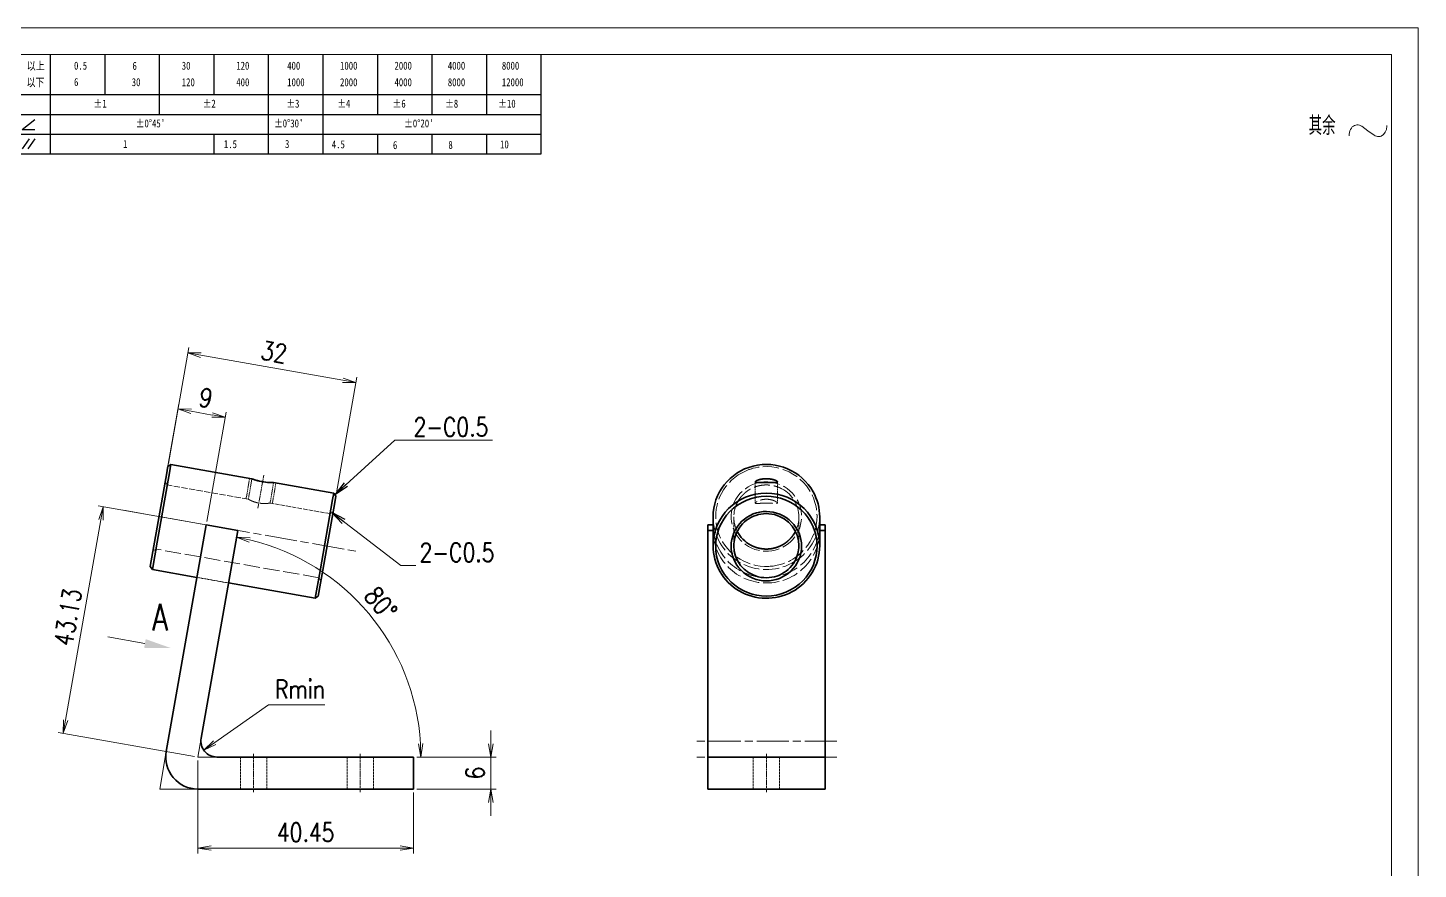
# Model space of a CAD drawing. Header units: inches. Extents: x 269 to 10986, y 1043 to 4337.
# Drawn here: x 9770.8 to 10031.5, y 3636.7 to 3794.4 of the extents above; entities that cross this region are included whole.
import ezdxf
from ezdxf.enums import TextEntityAlignment as Align

# ---------------------------------------------------------------- set-up
doc = ezdxf.new("R2010")
doc.units = ezdxf.units.IN
doc.header["$MEASUREMENT"] = 0
for name, pattern in [('AM_ISO02W050x2', [3.75, 3, -0.75]), ('AM_ISO08W050x2', [9, 6, -0.75, 1.5, -0.75]), ('AM_ISO09W050', [22.5, 12, -1.5, 3, -1.5, 3, -1.5]), ('DOT2', [0.125, 0, -0.125])]:
    doc.linetypes.add(name, pattern=pattern)
for name, color, linetype, lineweight in [('中心线', 2, 'AM_ISO08W050x2', 18), ('双点划线', 6, 'AM_ISO09W050', 18), ('图框', 7, 'Continuous', 18), ('标注线', 3, 'Continuous', 18), ('粗实线', 7, 'Continuous', 35), ('虚线', 1, 'AM_ISO02W050x2', 18)]:
    doc.layers.add(name, color=color, linetype=linetype, lineweight=lineweight)
doc.layers.add('图\\M+19E79\\M+195B6\\M+18E9A', color=7, linetype='Continuous')
doc.layers.add('打印', color=7, linetype='Continuous', lineweight=15, plot=False)
doc.layers.add('打印-禁用', color=7, linetype='Continuous', lineweight=15, plot=False)
doc.styles.add('DIM', font='romans.shx', dxfattribs={"width": 0.8, "bigfont": 'bigfont.shx'})
doc.styles.get("Standard").update_dxf_attribs({"font": 'txt', "bigfont": 'gbcbig.shx'})
doc.styles.add('国标', font='simfang.ttf', dxfattribs={"width": 0.8})
doc.styles.add('机械长仿宋', font='gbenor.shx', dxfattribs={"height": 1, "bigfont": 'gbcbig.shx'})
doc.dimstyles.new('XR 1-1', dxfattribs={"dimtxt": 3.5, "dimasz": 2.5, "dimexe": 1, "dimexo": 0.625, "dimgap": 1.2, "dimtad": 1, "dimtoh": 1, "dimdsep": 46, "dimtxsty": 'DIM', "dimblk": 'OPEN', "dimcen": 0, "dimclrd": 8, "dimclre": 8, "dimclrt": 2, "dimazin": 2, "dimtfac": 0.5, "dimtmove": 0, "dimatfit": 3, "dimldrblk": 'OPEN', "dimfxl": 0, "dimtolj": 2, "dimlwd": 18, "dimlwe": 18, "dimarcsym": 0})
doc.dimstyles.new('XR 1-1$0', dxfattribs={"dimtxt": 3.5, "dimasz": 2.5, "dimexe": 1, "dimexo": 0.625, "dimgap": 1.2, "dimtad": 1, "dimzin": 9, "dimdsep": 46, "dimtxsty": 'DIM', "dimblk": 'OPEN', "dimcen": 0, "dimclrd": 8, "dimclre": 8, "dimclrt": 2, "dimazin": 2, "dimtfac": 0.5, "dimtmove": 0, "dimatfit": 3, "dimldrblk": 'OPEN', "dimfxl": 0, "dimtolj": 2, "dimlwd": 18, "dimlwe": 18, "dimarcsym": 0})
doc.dimstyles.new('XR 1-1$4', dxfattribs={"dimtxt": 3.5, "dimasz": 2.5, "dimexe": 1, "dimexo": 0.625, "dimgap": 1.2, "dimtad": 1, "dimtoh": 1, "dimdsep": 46, "dimtxsty": 'DIM', "dimblk": 'OPEN', "dimcen": 0, "dimclrd": 8, "dimclre": 8, "dimclrt": 2, "dimazin": 2, "dimtfac": 0.5, "dimtofl": 0, "dimtmove": 0, "dimatfit": 3, "dimldrblk": 'OPEN', "dimfxl": 0, "dimtolj": 2, "dimlwd": 18, "dimlwe": 18, "dimarcsym": 0})

# ---------------------------------------------------------------- blocks, each defined once
blk = doc.blocks.new('GZDEH零件A3图框V01版')
at = {"layer": '图\\M+19E79\\M+195B6\\M+18E9A', "color": 9}
for p, q in [((3021.09, -1561.98), (3021.09, -1554.46)), ((3031.31, -1561.98), (3031.31, -1554.46)), ((3041.53, -1561.98), (3041.53, -1554.46)), ((3051.75, -1561.98), (3051.75, -1554.46)), ((3061.98, -1561.98), (3061.98, -1554.46)), ((3072.2, -1561.98), (3072.2, -1554.46)), ((3082.42, -1561.98), (3082.42, -1554.46)), ((3092.64, -1561.98), (3092.64, -1554.46)), ((3102.86, -1561.98), (3102.86, -1554.46)), ((3113.09, -1573.08), (3113.09, -1554.46)), ((2996.09, -1561.98), (3113.09, -1561.98)), ((3021.09, -1573.08), (3021.09, -1561.98)), ((3041.53, -1565.68), (3041.53, -1561.98)), ((3061.98, -1573.08), (3061.98, -1561.98)), ((3072.2, -1573.08), (3072.2, -1561.98)), ((3082.42, -1565.68), (3082.42, -1561.98)), ((3092.64, -1565.68), (3092.64, -1561.98)), ((3102.86, -1565.68), (3102.86, -1561.98)), ((2996.09, -1565.68), (3113.09, -1565.68)), ((3015.75, -1568.51), (3018.15, -1566.66)), ((3015.75, -1568.51), (3018.15, -1568.51)), ((2996.09, -1569.38), (3113.09, -1569.38)), ((3015.81, -1572.12), (3017.15, -1570.26)), ((3016.89, -1572.12), (3018.23, -1570.26)), ((3051.75, -1573.08), (3051.75, -1569.38)), ((3082.42, -1573.08), (3082.42, -1569.48)), ((3092.64, -1573.08), (3092.64, -1569.38)), ((3102.86, -1573.08), (3102.86, -1569.38)), ((2990.09, -1573.08), (3113.09, -1573.08))]:
    blk.add_line(p, q, dxfattribs=at)
at = {"layer": '图框', "linetype": 'Continuous'}
for p, q in [((3272.49, -1554.46), (2882.49, -1554.46)), ((3272.49, -1832.96), (3272.49, -1554.46))]:
    blk.add_line(p, q, dxfattribs=at)
at = {"layer": '打印-禁用', "linetype": 'Continuous'}
for p, q in [((3277.49, -1549.46), (2857.49, -1549.46)), ((3277.49, -1846.46), (3277.49, -1549.46))]:
    blk.add_line(p, q, dxfattribs=at)
at = {"layer": '图\\M+19E79\\M+195B6\\M+18E9A', "color": 9, "style": '国标', "width": 0.8}
for s, p in [('以上', (3016.64, -1557.33)), ('0.5', (3025.49, -1557.3)), ('6', (3036.45, -1557.34)), ('30', (3045.69, -1557.31)), ('120', (3055.91, -1557.31)), ('400', (3065.46, -1557.31)), ('1000', (3075.36, -1557.31)), ('2000', (3085.57, -1557.31)), ('4000', (3095.57, -1557.31)), ('8000', (3105.7, -1557.31)), ('以下', (3016.58, -1560.43)), ('6', (3025.49, -1560.38)), ('30', (3036.31, -1560.39)), ('120', (3045.69, -1560.41)), ('400', (3055.91, -1560.41)), ('1000', (3065.46, -1560.41)), ('2000', (3075.36, -1560.41)), ('4000', (3085.57, -1560.41)), ('8000', (3095.57, -1560.41)), ('12000', (3105.7, -1560.41)), ('±1', (3029.16, -1564.42)), ('±2', (3049.61, -1564.42)), ('±3', (3065.3, -1564.42)), ('±4', (3074.85, -1564.42)), ('±6', (3085.22, -1564.42)), ('±8', (3095.06, -1564.42)), ('±10', (3105.02, -1564.42)), ("±0%%D45'", (3037.06, -1568.12)), ("±0%%D30'", (3062.98, -1568.12)), ("±0%%D20'", (3087.38, -1568.12)), ('1', (3034.69, -1571.98)), ('1.5', (3053.59, -1572.01)), ('3', (3065.05, -1571.98)), ('4.5', (3073.82, -1572.05)), ('6', (3085.28, -1572.19)), ('8', (3095.68, -1572.15)), ('10', (3105.36, -1572.06))]:
    blk.add_text(s, height=1.5, dxfattribs=at).set_placement(p)
blk = doc.blocks.new('DEH A3')
at = {"layer": '图框'}
blk.add_blockref('GZDEH零件A3图框V01版', (-2857.49, 1846.46), dxfattribs=at)
blk = doc.blocks.new('其余不去材料')
at = {"layer": '标注线', "color": 2, "lineweight": 13}
for points in [[(0, 0.17), (0.01, 0.48), (0.07, 0.79), (0.16, 1.09), (0.28, 1.36), (0.44, 1.6), (0.62, 1.8), (0.82, 1.97), (1.04, 2.09), (1.26, 2.17), (1.49, 2.21), (1.72, 2.21), (1.94, 2.17), (2.37, 1.97), (2.41, 1.95)], [(2.41, 1.95), (3.55, 1.11), (4.7, 0.27)], [(4.7, 0.27), (4.91, 0.14), (5.14, 0.05), (5.37, 0), (5.6, 0), (5.82, 0.04), (6.04, 0.11), (6.45, 0.38), (6.79, 0.8), (7.02, 1.34), (7.11, 1.95), (7.11, 2.09)]]:
    blk.add_lwpolyline(points, dxfattribs=at)
at = {"layer": '标注线', "color": 7, "linetype": 'DOT2', "style": '机械长仿宋'}
blk.add_text('其余', height=3.5, dxfattribs=at).set_placement((-7.56, 0.3))
blk = doc.blocks.new('_Open')
at = {"color": 0, "linetype": 'ByBlock', "lineweight": -2}
for p, q in [((-1, 0.167), (0, 0)), ((-1, -0.167), (0, 0)), ((0, 0), (-1, 0))]:
    blk.add_line(p, q, dxfattribs=at)
blk = doc.blocks.new('*D165')
at = {"layer": 'Defpoints', "color": 0, "transparency": 16777216}
for p in [(9843.17, 3657.67), (9843.17, 3651.67), (9857.65, 3651.67)]:
    blk.add_point(p, dxfattribs=at)
at = {"layer": '标注线', "color": 8, "lineweight": 18, "transparency": 16777216}
for p, q in [((9857.65, 3660.17), (9857.65, 3662.67)), ((9843.79, 3657.67), (9858.65, 3657.67)), ((9857.65, 3657.67), (9857.65, 3651.67)), ((9843.79, 3651.67), (9858.65, 3651.67)), ((9857.65, 3649.17), (9857.65, 3646.67))]:
    blk.add_line(p, q, dxfattribs=at)
at = {"layer": '标注线', "color": 8, "lineweight": 18, "transparency": 16777216, "xscale": 2.5, "yscale": 2.5, "zscale": 2.5}
for p, rotation in [((9857.65, 3657.67), 270), ((9857.65, 3651.67), 90)]:
    blk.add_blockref('_Open', p, dxfattribs=dict(at, rotation=rotation))
at = {"layer": '标注线', "color": 2, "transparency": 16777216, "insert": (9854.7, 3654.67), "char_height": 3.5, "attachment_point": 5, "rotation": 90, "style": 'DIM'}
blk.add_mtext('\\A2;6', dxfattribs=at)
blk = doc.blocks.new('*D166')
at = {"layer": 'Defpoints', "color": 0, "transparency": 16777216}
for p in [(9798.99, 3722.91), (9795.43, 3702.75), (9804.3, 3701.19)]:
    blk.add_point(p, dxfattribs=at)
at = {"layer": '标注线', "color": 8, "lineweight": 18, "transparency": 16777216}
for p, q in [((9795.54, 3703.37), (9799.16, 3723.89)), ((9805.39, 3721.78), (9801.45, 3722.47)), ((9804.41, 3701.8), (9808.02, 3722.33))]:
    blk.add_line(p, q, dxfattribs=at)
at = {"layer": '标注线', "color": 8, "lineweight": 18, "transparency": 16777216, "xscale": 2.5, "yscale": 2.5, "zscale": 2.5}
for p, rotation in [((9798.99, 3722.91), 169.9999999999981), ((9807.85, 3721.35), 349.9999999999982)]:
    blk.add_blockref('_Open', p, dxfattribs=dict(at, rotation=rotation))
at = {"layer": '标注线', "color": 2, "transparency": 16777216, "insert": (9804.21, 3724.98), "char_height": 3.5, "attachment_point": 5, "rotation": 350, "style": 'DIM'}
blk.add_mtext('\\A2;9', dxfattribs=at)
blk = doc.blocks.new('*D167')
at = {"layer": 'Defpoints', "color": 0, "transparency": 16777216}
for p in [(9800.84, 3733.43), (9797.08, 3712.11), (9828.6, 3706.55)]:
    blk.add_point(p, dxfattribs=at)
at = {"layer": '标注线', "color": 8, "lineweight": 18, "transparency": 16777216}
for p, q in [((9797.19, 3712.72), (9801.02, 3734.42)), ((9829.89, 3728.31), (9803.3, 3733)), ((9828.71, 3707.17), (9832.53, 3728.86))]:
    blk.add_line(p, q, dxfattribs=at)
at = {"layer": '标注线', "color": 8, "lineweight": 18, "transparency": 16777216, "xscale": 2.5, "yscale": 2.5, "zscale": 2.5}
for p, rotation in [((9800.84, 3733.43), 169.9999999980981), ((9832.36, 3727.87), 349.9999999980982)]:
    blk.add_blockref('_Open', p, dxfattribs=dict(at, rotation=rotation))
at = {"layer": '标注线', "color": 2, "transparency": 16777216, "insert": (9817.01, 3733.57), "char_height": 3.5, "attachment_point": 5, "rotation": 350, "style": 'DIM'}
blk.add_mtext('\\A2;32', dxfattribs=at)
blk = doc.blocks.new('*D172')
at = {"layer": 'Defpoints', "color": 0, "transparency": 16777216}
for p in [(9810.21, 3700.15), (9840.1, 3676.45), (9803.34, 3661.19), (9806.29, 3657.67), (9843.17, 3657.67)]:
    blk.add_point(p, dxfattribs=at)
at = {"layer": '标注线', "color": 8, "lineweight": 18, "transparency": 16777216}
blk.add_line((9843.79, 3657.67), (9845.55, 3657.67), dxfattribs=at)
blk.add_arc((9802.72, 3657.67), 41.83, 3.4244, 76.5756, dxfattribs=at)
at = {"layer": '标注线', "color": 8, "lineweight": 18, "transparency": 16777216, "xscale": 2.5, "yscale": 2.5, "zscale": 2.5}
for p, rotation in [((9809.98, 3698.87), 168.2877781294861), ((9844.55, 3657.67), 271.7122218731819)]:
    blk.add_blockref('_Open', p, dxfattribs=dict(at, rotation=rotation))
at = {"layer": '标注线', "color": 2, "transparency": 16777216, "insert": (9837.02, 3686.46), "char_height": 3.5, "attachment_point": 5, "rotation": 310, "style": 'DIM'}
blk.add_mtext('\\A2;80\\M+1818B', dxfattribs=at)
blk = doc.blocks.new('*D173')
at = {"layer": 'Defpoints', "color": 0, "transparency": 16777216}
for p in [(9806.29, 3660.67), (9803.83, 3658.96)]:
    blk.add_point(p, dxfattribs=at)
at = {"layer": '标注线', "color": 8, "lineweight": 18, "transparency": 16777216}
for p, q in [((9815.99, 3667.44), (9805.88, 3660.39)), ((9826.52, 3667.44), (9815.99, 3667.44))]:
    blk.add_line(p, q, dxfattribs=at)
at = {"layer": '标注线', "color": 8, "lineweight": 18, "transparency": 16777216, "xscale": 2.5, "yscale": 2.5, "zscale": 2.5, "rotation": 214.8878755063135}
blk.add_blockref('_Open', (9803.83, 3658.96), dxfattribs=at)
at = {"layer": '标注线', "color": 2, "transparency": 16777216, "insert": (9821.86, 3670.39), "char_height": 3.5, "attachment_point": 5, "style": 'DIM'}
blk.add_mtext('\\A2;{\\Fromans,bigfont|c134;Rmin}', dxfattribs=at)
blk = doc.blocks.new('*D193')
at = {"layer": 'Defpoints', "color": 0, "transparency": 16777216}
for p in [(9802.72, 3657.67), (9843.17, 3651.67), (9802.72, 3640.62)]:
    blk.add_point(p, dxfattribs=at)
at = {"layer": '标注线', "color": 8, "lineweight": 18, "transparency": 16777216}
for p, q in [((9802.72, 3657.05), (9802.72, 3639.62)), ((9843.17, 3651.05), (9843.17, 3639.62)), ((9840.67, 3640.62), (9805.22, 3640.62))]:
    blk.add_line(p, q, dxfattribs=at)
at = {"layer": '标注线', "color": 8, "lineweight": 18, "transparency": 16777216, "xscale": 2.5, "yscale": 2.5, "zscale": 2.5, "rotation": 180}
blk.add_blockref('_Open', (9802.72, 3640.62), dxfattribs=at)
at = {"layer": '标注线', "color": 8, "lineweight": 18, "transparency": 16777216, "xscale": 2.5, "yscale": 2.5, "zscale": 2.5}
blk.add_blockref('_Open', (9843.17, 3640.62), dxfattribs=at)
at = {"layer": '标注线', "color": 2, "transparency": 16777216, "insert": (9822.94, 3643.57), "char_height": 3.5, "attachment_point": 5, "style": 'DIM'}
blk.add_mtext('\\A2;40.45', dxfattribs=at)
blk = doc.blocks.new('*D194')
at = {"layer": 'Defpoints', "color": 0, "transparency": 16777216}
for p in [(9784.99, 3704.59), (9810.21, 3700.15), (9802.72, 3657.67)]:
    blk.add_point(p, dxfattribs=at)
at = {"layer": '标注线', "color": 8, "lineweight": 18, "transparency": 16777216}
for p, q in [((9809.59, 3700.25), (9784.01, 3704.77)), ((9777.93, 3664.58), (9784.56, 3702.13)), ((9802.1, 3657.78), (9776.52, 3662.29))]:
    blk.add_line(p, q, dxfattribs=at)
at = {"layer": '标注线', "color": 8, "lineweight": 18, "transparency": 16777216, "xscale": 2.5, "yscale": 2.5, "zscale": 2.5}
for p, rotation in [((9784.99, 3704.59), 80.00000000053909), ((9777.5, 3662.12), 260.000000000539)]:
    blk.add_blockref('_Open', p, dxfattribs=dict(at, rotation=rotation))
at = {"layer": '标注线', "color": 2, "transparency": 16777216, "insert": (9778.34, 3683.87), "char_height": 3.5, "attachment_point": 5, "rotation": 80, "style": 'DIM'}
blk.add_mtext('\\A2;43.13', dxfattribs=at)

msp = doc.modelspace()

# ---------------------------------------------------------------- linework, layer by layer
at = {"layer": '中心线', "ltscale": 0.157509}
msp.add_line((9813.983, 3704.297), (9815.077, 3710.501), dxfattribs=at)
at = {"layer": '中心线'}
for p, q in [((9788.76, 3703.928), (9832.787, 3696.165)), ((9922.503, 3660.672), (9896.103, 3660.672)), ((9922.503, 3657.672), (9896.103, 3657.672))]:
    msp.add_line(p, q, dxfattribs=at)
at = {"layer": '中心线', "ltscale": 0.180014}
for p, q in [((9813.167, 3658.272), (9813.167, 3651.071)), ((9833.167, 3658.272), (9833.167, 3651.071)), ((9909.303, 3658.272), (9909.303, 3651.071))]:
    msp.add_line(p, q, dxfattribs=at)
at = {"layer": '双点划线'}
for p, q in [((9803.337, 3661.193), (9802.716, 3657.672)), ((9795.565, 3651.672), (9796.807, 3658.714)), ((9806.291, 3657.672), (9802.716, 3657.672)), ((9795.565, 3651.672), (9802.716, 3651.672))]:
    msp.add_line(p, q, dxfattribs=at)
at = {"layer": '打印'}
msp.add_lwpolyline([(9611.507, 3794.354), (10031.507, 3794.354), (10031.507, 3497.354), (9611.507, 3497.354)], close=True, dxfattribs=at)
at = {"layer": '标注线', "lineweight": 13, "ltscale": 0.176714}
msp.add_line((9792.805, 3678.954), (9785.844, 3680.182), dxfattribs=at)
at = {"layer": '标注线', "lineweight": 13}
msp.add_solid([(9792.662, 3678.142), (9797.662, 3678.098), (9792.948, 3679.767)], dxfattribs=at)
at = {"layer": '粗实线', "ltscale": 0.008058}
msp.add_line((9797.083, 3712.107), (9797.027, 3711.789), dxfattribs=at)
at = {"layer": '粗实线', "ltscale": 0.017678}
for p, q in [((9797.083, 3712.107), (9797.662, 3712.512)), ((9828.597, 3706.55), (9828.191, 3707.129)), ((9793.784, 3693.395), (9794.189, 3692.816)), ((9825.297, 3687.839), (9824.718, 3687.433))]:
    msp.add_line(p, q, dxfattribs=at)
at = {"layer": '粗实线', "ltscale": 0.022122}
msp.add_line((9797.45, 3711.307), (9797.603, 3712.178), dxfattribs=at)
at = {"layer": '粗实线', "ltscale": 0.008482}
msp.add_line((9797.603, 3712.178), (9797.662, 3712.512), dxfattribs=at)
at = {"layer": '粗实线', "ltscale": 0.385825}
msp.add_line((9797.662, 3712.512), (9812.861, 3709.833), dxfattribs=at)
at = {"layer": '粗实线', "ltscale": 0.445926}
msp.add_line((9796.881, 3710.962), (9793.784, 3693.395), dxfattribs=at)
at = {"layer": '粗实线', "ltscale": 0.339252}
for p, q in [((9795.093, 3697.943), (9797.45, 3711.307)), ((9827.979, 3705.924), (9825.622, 3692.56))]:
    msp.add_line(p, q, dxfattribs=at)
at = {"layer": '粗实线', "ltscale": 0.021016}
msp.add_line((9796.881, 3710.962), (9797.027, 3711.789), dxfattribs=at)
at = {"layer": '粗实线', "ltscale": 0.285825}
msp.add_line((9816.932, 3709.115), (9828.191, 3707.129), dxfattribs=at)
at = {"layer": '粗实线', "ltscale": 0.030604}
msp.add_line((9828.191, 3707.129), (9827.979, 3705.924), dxfattribs=at)
at = {"layer": '粗实线', "ltscale": 0.322289}
msp.add_line((9828.395, 3705.405), (9826.156, 3692.709), dxfattribs=at)
at = {"layer": '粗实线', "ltscale": 0.029074}
msp.add_line((9828.597, 3706.55), (9828.395, 3705.405), dxfattribs=at)
at = {"layer": '粗实线', "ltscale": 0.134577}
for p, q in [((9899.303, 3702.664), (9899.303, 3697.281)), ((9919.303, 3702.665), (9919.303, 3697.282))]:
    msp.add_line(p, q, dxfattribs=at)
at = {"layer": '粗实线'}
for p, q in [((9796.807, 3658.714), (9804.297, 3701.188)), ((9803.337, 3661.193), (9810.205, 3700.146)), ((9898.303, 3661.193), (9898.303, 3700.146)), ((9920.303, 3700.146), (9920.303, 3661.193)), ((9843.167, 3657.672), (9806.291, 3657.672)), ((9898.303, 3657.672), (9920.303, 3657.672)), ((9802.716, 3651.672), (9843.167, 3651.672)), ((9898.303, 3651.672), (9920.303, 3651.672))]:
    msp.add_line(p, q, dxfattribs=at)
at = {"layer": '粗实线', "ltscale": 0.15}
for p, q in [((9810.205, 3700.146), (9804.297, 3701.188)), ((9843.167, 3651.672), (9843.167, 3657.672)), ((9898.303, 3651.672), (9898.303, 3657.672)), ((9920.303, 3651.672), (9920.303, 3657.672))]:
    msp.add_line(p, q, dxfattribs=at)
at = {"layer": '粗实线', "ltscale": 0.026047}
for p, q in [((9898.303, 3700.146), (9898.303, 3701.188)), ((9899.303, 3701.188), (9899.303, 3700.146)), ((9919.303, 3700.146), (9919.303, 3701.188)), ((9920.303, 3700.146), (9920.303, 3701.188))]:
    msp.add_line(p, q, dxfattribs=at)
at = {"layer": '粗实线', "ltscale": 0.025}
for p, q in [((9899.303, 3701.188), (9898.303, 3701.188)), ((9899.303, 3700.146), (9898.303, 3700.146)), ((9920.303, 3701.188), (9919.303, 3701.188)), ((9920.303, 3700.146), (9919.303, 3700.146))]:
    msp.add_line(p, q, dxfattribs=at)
at = {"layer": '粗实线', "ltscale": 0.130144}
for p, q in [((9794.189, 3692.816), (9795.093, 3697.943)), ((9825.622, 3692.56), (9824.718, 3687.433))]:
    msp.add_line(p, q, dxfattribs=at)
at = {"layer": '粗实线', "ltscale": 0.2125}
msp.add_line((9794.189, 3692.816), (9802.56, 3691.34), dxfattribs=at)
at = {"layer": '粗实线', "ltscale": 0.123636}
msp.add_line((9826.156, 3692.709), (9825.297, 3687.839), dxfattribs=at)
at = {"layer": '粗实线', "ltscale": 0.4125}
msp.add_line((9808.469, 3690.298), (9824.718, 3687.433), dxfattribs=at)
at = {"layer": '粗实线', "ltscale": 0.088024}
for p, q in [((9898.303, 3661.193), (9898.303, 3657.672)), ((9920.303, 3657.672), (9920.303, 3661.193))]:
    msp.add_line(p, q, dxfattribs=at)
at = {"layer": '粗实线'}
for centre, radius, start, end in [((9816.599, 3719.121), 10.012, 248.07605, 265.6709), ((9816.766, 3719.631), 10.548, 248.27063, 254.18703), ((9816.596, 3719.121), 10.012, 254.3291, 271.92395), ((9816.614, 3719.658), 10.548, 265.81297, 271.72937), ((9806.291, 3660.672), 3, 170, 270), ((9802.716, 3657.672), 6, 170, 270)]:
    msp.add_arc(centre, radius, start, end, dxfattribs=at)
for centre, major_axis, start_param, end_param in [((9909.303, 3702.664), (-10, 0), 3.6415927, 6.2832144), ((9909.303, 3697.194), (9.5, 0), 5.212389, 11.4955743), ((9909.303, 3697.281), (10, 0), 0.0000291, 3.1416217), ((9909.303, 3702.664), (-10, 0), 3.1416217, 3.6415927), ((9909.303, 3697.194), (6.6, 0), 5.7831853, 12.0663706), ((9909.303, 3697.281), (6.1, 0), 6.2831562, 8.924778), ((9909.303, 3697.281), (6.1, 0), 2.6415927, 3.1415636), ((9909.303, 3702.664), (6.1, 0), 3.6061562, 4.212389), ((9909.303, 3702.664), (6.1, 0), 5.6522584, 5.7831853), ((9909.303, 3702.664), (6.1, 0), 5.7831853, 5.8186445), ((9909.303, 3697.281), (10, 0), 3.1416217, 5.212389), ((9909.303, 3697.281), (6.1, 0), 3.1415636, 5.7831853), ((9909.303, 3697.281), (10, 0), 5.212389, 6.2832144), ((9909.303, 3697.281), (6.1, 0), 5.7831853, 6.2831562)]:
    msp.add_ellipse(centre, major_axis=major_axis, ratio=0.9848078, start_param=start_param, end_param=end_param, dxfattribs=at)
for points, knots in [([(9907.236, 3709.261), (9907.236, 3709.309), (9907.282, 3709.366), (9907.373, 3709.429), (9907.701, 3709.597), (9908.21, 3709.739), (9908.563, 3709.801), (9908.933, 3709.833), (9909.303, 3709.833)], [0, 0, 0, 0, 0, 0, 1.9585093, 1.9585093, 1.9585093, 5.1665285, 5.1665285, 5.1665285, 5.1665285, 5.1665285, 5.1665285]), ([(9909.303, 3709.833), (9909.689, 3709.833), (9910.075, 3709.799), (9910.441, 3709.731), (9910.796, 3709.626), (9911.055, 3709.512), (9911.076, 3709.502), (9911.097, 3709.492), (9911.117, 3709.482)], [0, 0, 0, 0, 0, 0, 3.3390008, 3.3390008, 3.3390008, 3.6570954, 3.6570954, 3.6570954, 3.6570954, 3.6570954, 3.6570954]), ([(9911.37, 3709.261), (9911.37, 3709.222), (9911.34, 3709.189), (9911.278, 3709.164), (9911.05, 3709.117), (9910.679, 3709.107), (9910.414, 3709.109), (9910.03, 3709.112), (9909.627, 3709.114), (9909.519, 3709.114), (9909.411, 3709.115), (9909.303, 3709.115)], [0, 0, 0, 0, 0, 0, 1.6018724, 1.6018724, 1.6018724, 4.1977814, 4.1977814, 4.1977814, 5.1330581, 5.1330581, 5.1330581, 5.1330581, 5.1330581, 5.1330581]), ([(9909.303, 3709.115), (9908.92, 3709.115), (9908.537, 3709.112), (9908.168, 3709.106), (9907.812, 3709.106), (9907.552, 3709.131), (9907.53, 3709.133), (9907.509, 3709.135), (9907.489, 3709.138)], [0, 0, 0, 0, 0, 0, 3.3186663, 3.3186663, 3.3186663, 3.6314365, 3.6314365, 3.6314365, 3.6314365, 3.6314365, 3.6314365]), ([(9914.229, 3699.121), (9914.204, 3699.086), (9914.178, 3699.052), (9914.152, 3699.019), (9914.1, 3698.952), (9914.046, 3698.886), (9914.019, 3698.853), (9913.964, 3698.788), (9913.908, 3698.724), (9913.88, 3698.692), (9913.823, 3698.629), (9913.764, 3698.566), (9913.737, 3698.538), (9913.615, 3698.412), (9913.487, 3698.29), (9913.39, 3698.201), (9913.255, 3698.085), (9913.116, 3697.974), (9913.081, 3697.947), (9912.974, 3697.865), (9912.867, 3697.788), (9912.801, 3697.742), (9912.702, 3697.675), (9912.6, 3697.61), (9912.566, 3697.588), (9912.492, 3697.543), (9912.415, 3697.497), (9912.386, 3697.48), (9912.326, 3697.446), (9912.265, 3697.412), (9912.245, 3697.401), (9912.205, 3697.38), (9912.165, 3697.359), (9912.145, 3697.348), (9912.105, 3697.328), (9912.066, 3697.308), (9912.047, 3697.299), (9912.008, 3697.28), (9911.97, 3697.261), (9911.95, 3697.252), (9911.911, 3697.234), (9911.874, 3697.216), (9911.856, 3697.208), (9911.819, 3697.192), (9911.78, 3697.174), (9911.762, 3697.167), (9911.701, 3697.14), (9911.639, 3697.115), (9911.598, 3697.098), (9911.516, 3697.066), (9911.434, 3697.035), (9911.394, 3697.021), (9911.311, 3696.991), (9911.227, 3696.963), (9911.192, 3696.952), (9911.063, 3696.911), (9910.933, 3696.874), (9910.847, 3696.852), (9910.718, 3696.82), (9910.589, 3696.792), (9910.542, 3696.782), (9910.454, 3696.764), (9910.367, 3696.749), (9910.326, 3696.742), (9910.242, 3696.728), (9910.162, 3696.717), (9910.137, 3696.713), (9910.07, 3696.704), (9910.001, 3696.696), (9909.979, 3696.694), (9909.935, 3696.689), (9909.891, 3696.685), (9909.868, 3696.683), (9909.802, 3696.677), (9909.735, 3696.672), (9909.691, 3696.669), (9909.602, 3696.664), (9909.514, 3696.66), (9909.47, 3696.659), (9909.381, 3696.657), (9909.289, 3696.657), (9909.243, 3696.657), (9909.174, 3696.658), (9909.105, 3696.66), (9909.083, 3696.661), (9908.99, 3696.664), (9908.901, 3696.67), (9908.851, 3696.673), (9908.773, 3696.679), (9908.69, 3696.687), (9908.669, 3696.69), (9908.627, 3696.694), (9908.584, 3696.699), (9908.563, 3696.701), (9908.456, 3696.714), (9908.349, 3696.73), (9908.262, 3696.744), (9908.083, 3696.777), (9907.902, 3696.817), (9907.809, 3696.839), (9907.622, 3696.888), (9907.437, 3696.944), (9907.346, 3696.974), (9907.086, 3697.064), (9906.835, 3697.167), (9906.675, 3697.24), (9906.525, 3697.314), (9906.379, 3697.392)], [0, 0, 0, 0, 0, 0, 0.380552, 0.380552, 0.380552, 0.7611041, 0.7611041, 0.7611041, 1.1416597, 1.1416597, 1.1416597, 1.5317935, 1.5317935, 1.5317935, 2.6865752, 2.6865752, 2.6865752, 3.0708685, 3.0708685, 3.0708685, 3.8487437, 3.8487437, 3.8487437, 4.2355904, 4.2355904, 4.2355904, 4.6465817, 4.6465817, 4.6465817, 4.8401329, 4.8401329, 4.8401329, 5.0336841, 5.0336841, 5.0336841, 5.2272369, 5.2272369, 5.2272369, 5.4207896, 5.4207896, 5.4207896, 5.6143807, 5.6143807, 5.6143807, 5.8144262, 5.8144262, 5.8144262, 6.2015323, 6.2015323, 6.2015323, 6.5857388, 6.5857388, 6.5857388, 6.9868183, 6.9868183, 6.9868183, 7.7551803, 7.7551803, 7.7551803, 8.1352739, 8.1352739, 8.1352739, 8.5265886, 8.5265886, 8.5265886, 8.9505742, 8.9505742, 8.9505742, 9.1441628, 9.1441628, 9.1441628, 9.3377514, 9.3377514, 9.3377514, 9.7241065, 9.7241065, 9.7241065, 10.1104617, 10.1104617, 10.1104617, 10.4968311, 10.4968311, 10.4968311, 10.6900346, 10.6900346, 10.6900346, 11.2759747, 11.2759747, 11.2759747, 11.4648184, 11.4648184, 11.4648184, 11.6536622, 11.6536622, 11.6536622, 12.4087966, 12.4087966, 12.4087966, 13.1960356, 13.1960356, 13.1960356, 13.9832747, 13.9832747, 13.9832747, 15.463246, 15.463246, 15.463246, 15.463246, 15.463246, 15.463246])]:
    msp.add_open_spline(points, degree=5, knots=knots, dxfattribs=at)
for points in [[(9907.489, 3709.138), (9907.394, 3709.151), (9907.317, 3709.169), (9907.263, 3709.193), (9907.236, 3709.224), (9907.236, 3709.261)], [(9911.117, 3709.482), (9911.213, 3709.435), (9911.289, 3709.387), (9911.343, 3709.34), (9911.37, 3709.298), (9911.37, 3709.261)]]:
    msp.add_open_spline(points, degree=5, dxfattribs=at)
at = {"layer": '虚线', "ltscale": 0.130144}
for p, q in [((9796.758, 3707.386), (9797.662, 3712.512)), ((9828.191, 3707.129), (9827.287, 3702.003))]:
    msp.add_line(p, q, dxfattribs=at)
at = {"layer": '虚线', "ltscale": 0.017676}
msp.add_line((9796.985, 3708.672), (9796.579, 3709.251), dxfattribs=at)
at = {"layer": '虚线', "ltscale": 0.0975}
for p, q in [((9811.757, 3706.067), (9812.434, 3709.908)), ((9812.183, 3705.992), (9812.861, 3709.833)), ((9816.255, 3705.274), (9816.932, 3709.115)), ((9816.681, 3705.199), (9817.358, 3709.039))]:
    msp.add_line(p, q, dxfattribs=at)
at = {"layer": '虚线', "ltscale": 0.099587}
msp.add_line((9907.236, 3705.277), (9907.236, 3709.261), dxfattribs=at)
at = {"layer": '虚线', "ltscale": 0.099586}
msp.add_line((9911.37, 3705.277), (9911.37, 3709.261), dxfattribs=at)
at = {"layer": '虚线', "ltscale": 0.339252}
for p, q in [((9794.402, 3694.022), (9796.758, 3707.386)), ((9827.287, 3702.003), (9824.931, 3688.639))]:
    msp.add_line(p, q, dxfattribs=at)
at = {"layer": '虚线', "ltscale": 0.206944}
for p, q in [((9796.855, 3707.936), (9795.418, 3699.784)), ((9796.433, 3705.544), (9794.996, 3697.392)), ((9827.384, 3702.553), (9825.947, 3694.401)), ((9826.963, 3700.161), (9825.525, 3692.009))]:
    msp.add_line(p, q, dxfattribs=at)
at = {"layer": '虚线', "ltscale": 0.070819}
msp.add_line((9796.493, 3705.881), (9796.985, 3708.671), dxfattribs=at)
at = {"layer": '虚线', "ltscale": 0.385825}
msp.add_line((9812.183, 3705.992), (9796.985, 3708.672), dxfattribs=at)
at = {"layer": '虚线', "ltscale": 0.008549}
msp.add_line((9796.493, 3705.881), (9796.433, 3705.544), dxfattribs=at)
at = {"layer": '虚线', "ltscale": 0.285825}
msp.add_line((9827.514, 3703.289), (9816.255, 3705.274), dxfattribs=at)
at = {"layer": '虚线', "ltscale": 0.079388}
for p, q in [((9827.514, 3703.289), (9826.963, 3700.161)), ((9825.947, 3694.401), (9825.395, 3691.274))]:
    msp.add_line(p, q, dxfattribs=at)
at = {"layer": '虚线', "ltscale": 0.017678}
for p, q in [((9827.514, 3703.289), (9828.093, 3703.694)), ((9825.395, 3691.274), (9825.801, 3690.695))]:
    msp.add_line(p, q, dxfattribs=at)
at = {"layer": '虚线', "ltscale": 0.134577}
for p, q in [((9903.203, 3697.281), (9903.203, 3702.665)), ((9915.403, 3697.281), (9915.403, 3702.664))]:
    msp.add_line(p, q, dxfattribs=at)
at = {"layer": '虚线', "ltscale": 0.062513}
msp.add_line((9795.301, 3699.121), (9794.867, 3696.658), dxfattribs=at)
at = {"layer": '虚线', "ltscale": 0.016846}
msp.add_line((9795.418, 3699.784), (9795.301, 3699.121), dxfattribs=at)
at = {"layer": '虚线', "ltscale": 0.017685}
msp.add_line((9794.867, 3696.657), (9794.287, 3696.251), dxfattribs=at)
at = {"layer": '虚线'}
msp.add_line((9825.395, 3691.274), (9794.867, 3696.657), dxfattribs=at)
at = {"layer": '虚线', "ltscale": 0.030318}
msp.add_line((9794.191, 3692.828), (9794.402, 3694.022), dxfattribs=at)
at = {"layer": '虚线', "ltscale": 0.000286569}
msp.add_line((9794.189, 3692.816), (9794.191, 3692.828), dxfattribs=at)
at = {"layer": '虚线', "ltscale": 0.15}
for p, q in [((9802.56, 3691.34), (9808.469, 3690.298)), ((9808.469, 3690.298), (9802.56, 3691.34)), ((9810.708, 3657.672), (9810.708, 3651.672)), ((9815.625, 3657.672), (9815.625, 3651.672)), ((9830.708, 3657.672), (9830.708, 3651.672)), ((9835.625, 3657.672), (9835.625, 3651.672)), ((9906.845, 3657.672), (9906.845, 3651.672)), ((9906.845, 3657.672), (9906.845, 3651.672)), ((9911.762, 3657.672), (9911.762, 3651.672)), ((9911.762, 3657.672), (9911.762, 3651.672))]:
    msp.add_line(p, q, dxfattribs=at)
at = {"layer": '虚线', "ltscale": 0.030604}
msp.add_line((9824.931, 3688.639), (9824.718, 3687.433), dxfattribs=at)
at = {"layer": '虚线'}
for centre, radius, start, end in [((9909.291, 3702.515), 9.59, 104.74475, 118.26726), ((9909.309, 3703.007), 9.612, 272.68056, 298.25044)]:
    msp.add_arc(centre, radius, start, end, dxfattribs=at)
for centre, major_axis, start_param, end_param in [((9909.303, 3702.751), (9.5, 0), 5.212389, 8.1152203), ((9909.303, 3702.751), (9.5, 0), 2.0707963, 4.7602741), ((9909.303, 3702.751), (-6.6, 0), 2.5106657, 8.793851), ((9909.303, 3702.664), (6.1, 0), 6.2831562, 7.3539816), ((9909.303, 3702.664), (6.1, 0), 2.5765118, 3.1415636), ((9909.303, 3702.664), (-10, 0), 0.0000291, 2.0707963), ((9909.303, 3702.664), (6.1, 0), 3.1415636, 3.6061562), ((9909.303, 3702.664), (-10, 0), 2.0707963, 3.1416217), ((9909.303, 3702.664), (6.1, 0), 5.8186445, 6.2831562), ((9909.303, 3701.188), (10, 0), 3.1415927, 6.2831853), ((9909.303, 3700.146), (10, 0), 3.1415927, 6.2831853)]:
    msp.add_ellipse(centre, major_axis=major_axis, ratio=0.9848078, start_param=start_param, end_param=end_param, dxfattribs=at)
for points, knots in [([(9904.152, 3705.881), (9904.448, 3706.342), (9904.798, 3706.769), (9905.195, 3707.155), (9906.218, 3707.945), (9907.418, 3708.448), (9908.144, 3708.63), (9909.436, 3708.754), (9910.71, 3708.547), (9911.239, 3708.399), (9911.748, 3708.194), (9912.228, 3707.936)], [0, 0, 0, 0, 0, 0, 3.8947935, 3.8947935, 3.8947935, 9.1096517, 9.1096517, 9.1096517, 12.9684823, 12.9684823, 12.9684823, 12.9684823, 12.9684823, 12.9684823]), ([(9813.195, 3705.533), (9812.983, 3705.609), (9812.787, 3705.69), (9812.611, 3705.771), (9812.329, 3705.912), (9812.186, 3705.99), (9812.159, 3706.006), (9812.194, 3705.985), (9812.385, 3705.884), (9812.514, 3705.818), (9812.833, 3705.668), (9813.233, 3705.513), (9813.459, 3705.437), (9813.934, 3705.308), (9814.43, 3705.228), (9814.678, 3705.202), (9814.919, 3705.19), (9815.147, 3705.189)], [0, 0, 0, 0, 0, 0, 2.1268964, 2.1268964, 2.1268964, 4.0596342, 4.0596342, 4.0596342, 6.0147647, 6.0147647, 6.0147647, 8.1763562, 8.1763562, 8.1763562, 10.3311997, 10.3311997, 10.3311997, 10.3311997, 10.3311997, 10.3311997]), ([(9815.147, 3705.189), (9815.372, 3705.188), (9815.584, 3705.196), (9815.778, 3705.213), (9816.091, 3705.248), (9816.251, 3705.273), (9816.283, 3705.278), (9816.242, 3705.271), (9816.029, 3705.241), (9815.885, 3705.223), (9815.534, 3705.191), (9815.104, 3705.183), (9814.866, 3705.189), (9814.376, 3705.23), (9813.882, 3705.324), (9813.64, 3705.385), (9813.41, 3705.457), (9813.195, 3705.533)], [0, 0, 0, 0, 0, 0, 2.1268964, 2.1268964, 2.1268964, 4.0596342, 4.0596342, 4.0596342, 6.0147647, 6.0147647, 6.0147647, 8.1763562, 8.1763562, 8.1763562, 10.3311998, 10.3311998, 10.3311998, 10.3311998, 10.3311998, 10.3311998]), ([(9911.117, 3705.533), (9910.953, 3705.636), (9910.733, 3705.741), (9910.476, 3705.833), (9909.894, 3705.979), (9909.252, 3706.012), (9908.918, 3705.994), (9908.391, 3705.909), (9907.937, 3705.757), (9907.775, 3705.691), (9907.507, 3705.557), (9907.327, 3705.424), (9907.267, 3705.366), (9907.236, 3705.316), (9907.236, 3705.277)], [0, 0, 0, 0, 0, 0, 2.6361093, 2.6361093, 2.6361093, 5.4854761, 5.4854761, 5.4854761, 7.2975237, 7.2975237, 7.2975237, 8.8960398, 8.8960398, 8.8960398, 8.8960398, 8.8960398, 8.8960398]), ([(9907.489, 3705.189), (9907.654, 3705.187), (9907.875, 3705.204), (9908.133, 3705.228), (9908.714, 3705.268), (9909.349, 3705.281), (9909.68, 3705.275), (9910.206, 3705.247), (9910.663, 3705.211), (9910.827, 3705.198), (9911.094, 3705.182), (9911.274, 3705.194), (9911.334, 3705.209), (9911.367, 3705.236), (9911.37, 3705.274), (9911.37, 3705.275), (9911.37, 3705.276), (9911.37, 3705.277)], [0, 0, 0, 0, 0, 0, 2.5924076, 2.5924076, 2.5924076, 5.4326701, 5.4326701, 5.4326701, 7.2217612, 7.2217612, 7.2217612, 8.7549421, 8.7549421, 8.7549421, 8.8076668, 8.8076668, 8.8076668, 8.8076668, 8.8076668, 8.8076668]), ([(9911.37, 3705.277), (9911.37, 3705.314), (9911.343, 3705.361), (9911.289, 3705.415), (9911.213, 3705.474), (9911.118, 3705.533), (9911.118, 3705.533), (9911.118, 3705.533), (9911.117, 3705.533)], [0, 0, 0, 0, 0, 0, 1.5136693, 1.5136693, 1.5136693, 1.517979, 1.517979, 1.517979, 1.517979, 1.517979, 1.517979])]:
    msp.add_open_spline(points, degree=5, knots=knots, dxfattribs=at)
msp.add_open_spline([(9907.236, 3705.277), (9907.236, 3705.241), (9907.263, 3705.214), (9907.317, 3705.197), (9907.394, 3705.19), (9907.489, 3705.189)], degree=5, dxfattribs=at)

# ---------------------------------------------------------------- block references
at = {"layer": '图框'}
msp.add_blockref('DEH A3', (9611.507, 3497.354), dxfattribs=at)
at = {"layer": '标注线'}
msp.add_blockref('其余不去材料', (10018.538, 3773.965), dxfattribs=at)

# ---------------------------------------------------------------- texts
at = {"layer": '标注线', "lineweight": 13, "width": 0.883502}
msp.add_text('A', height=5, dxfattribs=at).set_placement((9794.178, 3681.378), (9797.123, 3681.378), align=Align.FIT)
at = {"layer": '标注线', "color": 2, "char_height": 3.5, "attachment_point": 7, "style": 'DIM'}
for insert in [(9843.15, 3717.791), (9844.292, 3694.275)]:
    msp.add_mtext('\\A2;{\\Fromans,bigfont|c134;2-C0.5}', dxfattribs=dict(at, insert=insert))

# ---------------------------------------------------------------- dimensions: what is measured, and where the dimension line sits
at = {"layer": '标注线'}
for base, p1, p2, picture, middle in [((9800.843, 3733.43), (9828.597, 3706.55), (9797.083, 3712.107), '*D167', (9816.501, 3730.669)), ((9798.987, 3722.908), (9804.297, 3701.188), (9795.433, 3702.751), '*D166', (9803.696, 3722.078))]:
    dim = msp.add_linear_dim(base=base, p1=p1, p2=p2, angle=170, dimstyle='XR 1-1$0', dxfattribs=at)
    dim.commit()
    dim.dimension.update_dxf_attribs({"geometry": picture, "text_midpoint": middle, "dimtype": 161})
dim = msp.add_aligned_dim(p1=(9802.716, 3657.672), p2=(9810.205, 3700.146), distance=25.604, dimstyle='XR 1-1$0', dxfattribs=at)
dim.commit()
dim.dimension.update_dxf_attribs({"geometry": '*D194', "text_midpoint": (9778.34, 3683.867)})
dim = msp.add_angular_dim_2l(base=(9840.101, 3676.447), line1=((9843.167, 3657.672), (9806.291, 3657.672)), line2=((9803.337, 3661.193), (9810.205, 3700.146)), dimstyle='XR 1-1', dxfattribs=at)
dim.commit()
dim.dimension.update_dxf_attribs({"geometry": '*D172', "text_midpoint": (9837.023, 3686.459)})
dim = msp.add_radius_dim(center=(9806.291, 3660.672), mpoint=(9803.83, 3658.956), text='{\\Fromans,bigfont|c134;Rmin}', dimstyle='XR 1-1$4', override={"dimtmove": 1}, dxfattribs=at)
dim.commit()
dim.dimension.update_dxf_attribs({"geometry": '*D173', "text_midpoint": (9815.991, 3667.436), "dimtype": 164})
dim = msp.add_linear_dim(base=(9857.654, 3651.672), p1=(9843.167, 3657.672), p2=(9843.167, 3651.672), angle=90, dimstyle='XR 1-1$0', dxfattribs=at)
dim.commit()
dim.dimension.update_dxf_attribs({"geometry": '*D165', "text_midpoint": (9854.704, 3654.672)})
dim = msp.add_linear_dim(base=(9802.716, 3640.622), p1=(9843.167, 3651.672), p2=(9802.716, 3657.672), dimstyle='XR 1-1$0', dxfattribs=at)
dim.commit()
dim.dimension.update_dxf_attribs({"geometry": '*D193', "text_midpoint": (9822.941, 3643.572)})

# ---------------------------------------------------------------- leaders
at = {"layer": '标注线', "annotation_type": 0, "has_hookline": 1, "hookline_direction": 0, "text_width": 14.8}
msp.add_leader([(9828.394, 3706.84), (9839.651, 3717.091), (9842.451, 3717.091)], dimstyle='XR 1-1', override={"dimasz": 2.8, "dimexe": 0.69965, "dimexo": 0.69965, "dimgap": 0.69965}, dxfattribs=at)
at = {"layer": '标注线'}
msp.add_leader([(9827.854, 3703.527), (9840.792, 3693.575), (9843.592, 3693.575)], dimstyle='XR 1-1', override={"dimasz": 2.8, "dimexe": 0.69965, "dimexo": 0.69965, "dimgap": 0.69965}, dxfattribs=at)

doc.saveas('drawing.dxf')
